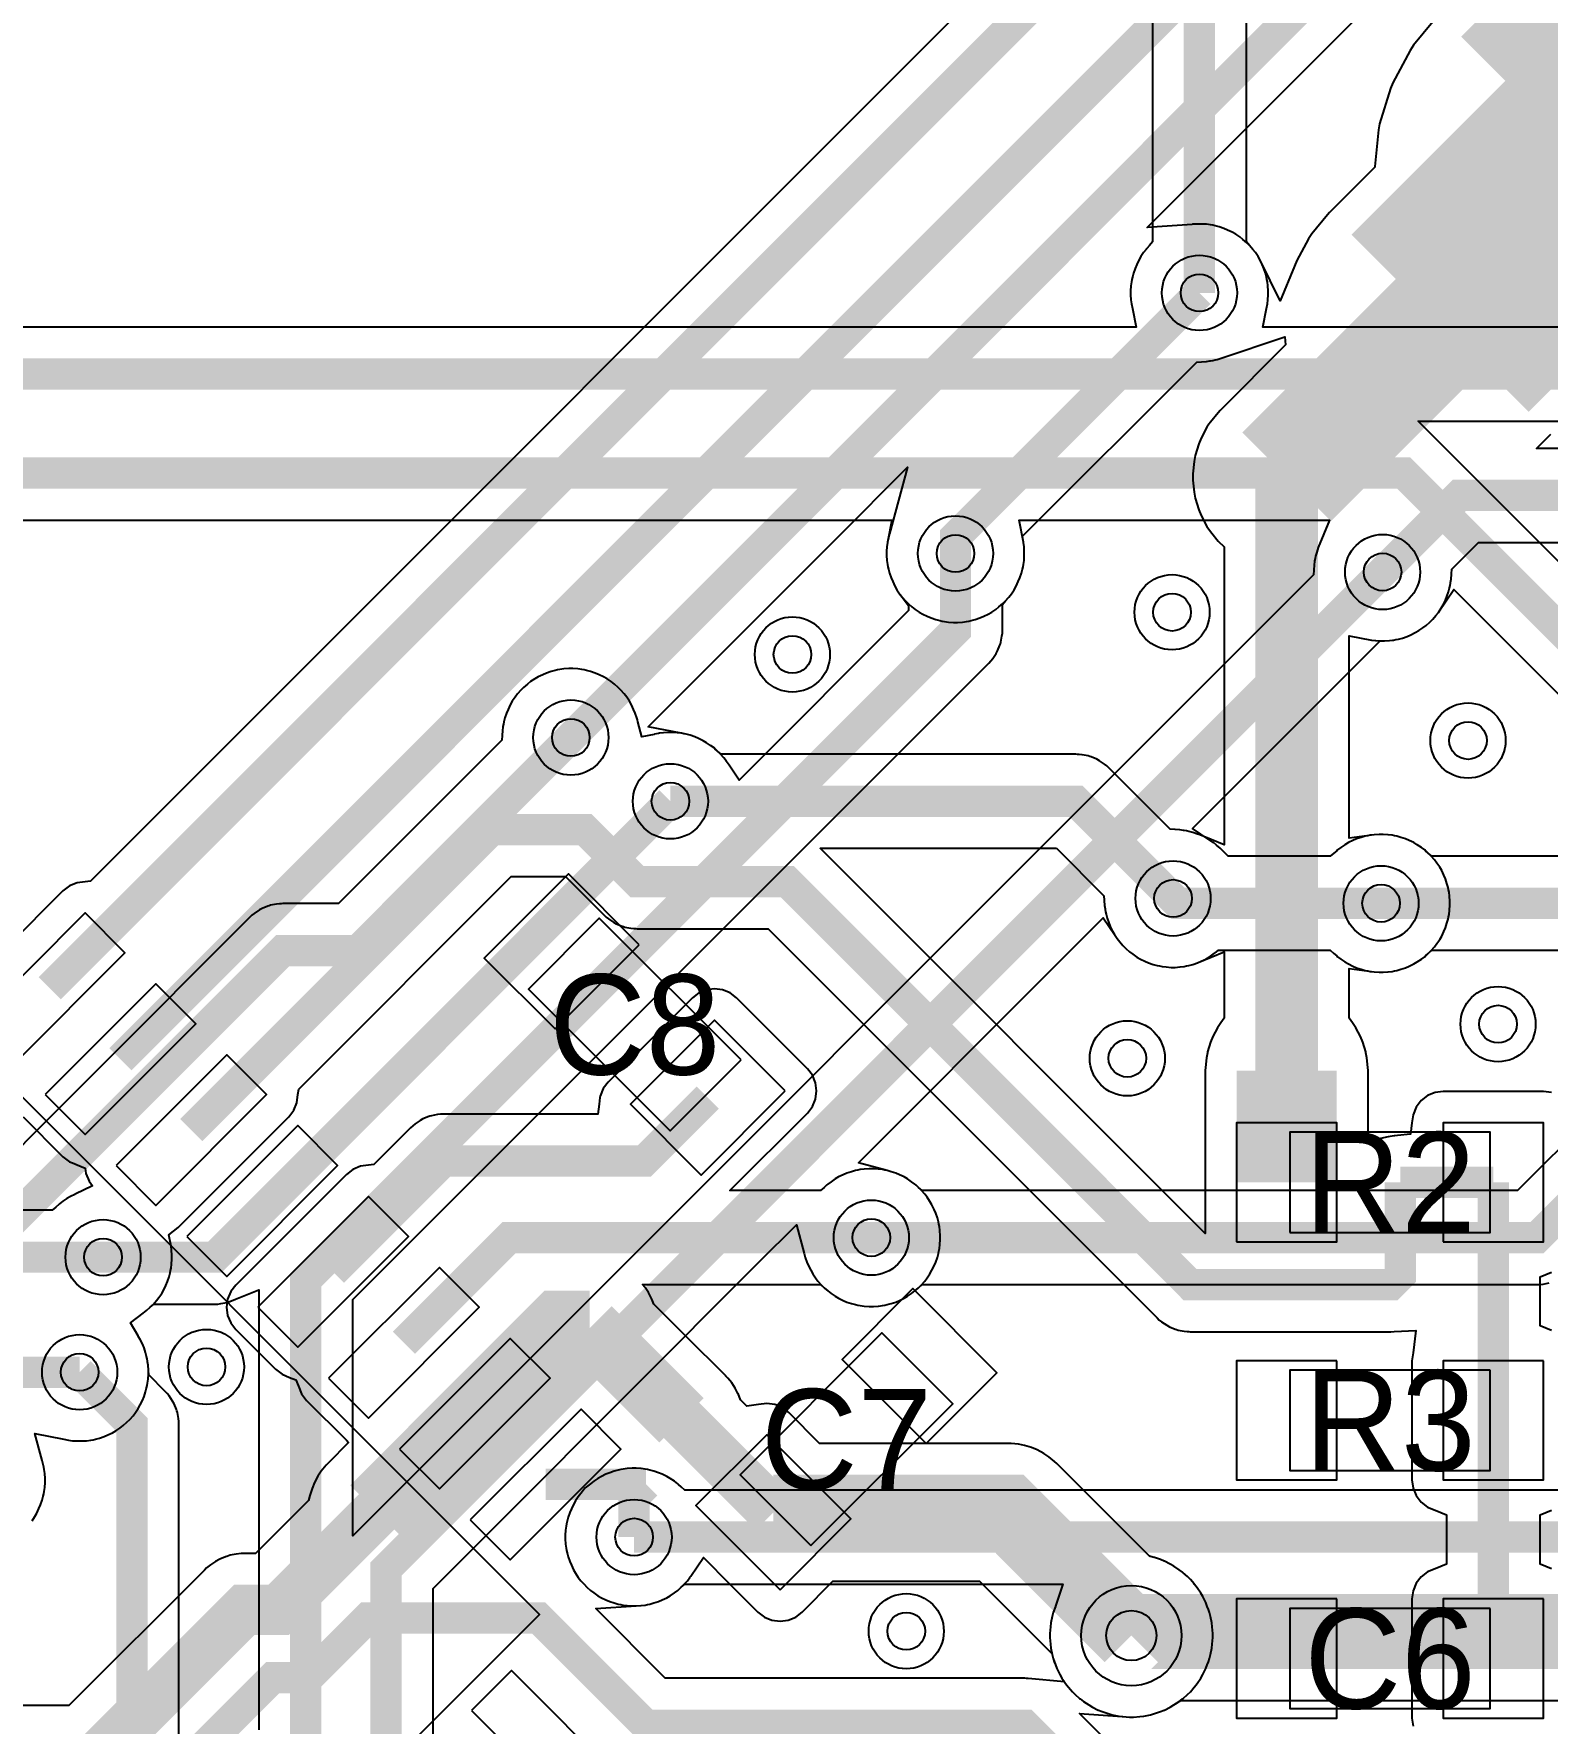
# Model space of a CAD drawing. Header units: millimetres. Extents: x -74 to 74, y -33 to 26.
# Drawn here: x 0.91 to 13, y -23.87 to -10.38 of the extents above; entities that cross this region are included whole.
import ezdxf
from ezdxf.enums import TextEntityAlignment as Align

# ---------------------------------------------------------------- set-up
doc = ezdxf.new("R2010")
doc.units = ezdxf.units.MM
for name, color, linetype in [('COBRE_BAIXO', 7, 'Continuous'), ('COBRE_CIMA', 7, 'Continuous'), ('CORPOS_CIMA', 7, 'Continuous'), ('PADS_CIMA', 7, 'Continuous'), ('PLANO_GND_BAIXO', 7, 'Continuous'), ('PLANO_GND_CIMA', 7, 'Continuous'), ('REFS_CIMA', 7, 'Continuous'), ('VIAS', 7, 'Continuous')]:
    doc.layers.add(name, color=color, linetype=linetype)

msp = doc.modelspace()

# ---------------------------------------------------------------- linework, layer by layer
at = {"layer": 'COBRE_BAIXO'}
for points, const_width in [([(12.013, 6.36), (10.219, 4.566), (10.219, -12.451)], 0.25), ([(-18.66, -7.16), (-9.142, -7.16), (-3.202, -13.1), (18.204, -13.1), (21.376, -16.272)], 0.25), ([(15.952, -17.991), (11.85, -13.889), (-4.563, -13.889), (-5.891, -15.217)], 0.25), ([(3.083, -24.326), (3.083, -20.33), (8.271, -15.142), (8.271, -14.531)], 0.25), ([(3.688, -28.035), (3.725, -27.998), (3.725, -22.635), (11.681, -14.679)], 0.25), ([(0.5, -21.7), (0.5, -20.1), (2.9, -17.7), (3.5, -17.7), (5.2, -16)], 0.25), ([(22.276, -16.202), (22.276, -16.304), (16.199, -22.381), (5.705, -22.381)], 0.25), ([(1.465, -20.147), (2.357, -20.147), (5.995, -16.509)], 0.25), ([(11.669, -17.323), (10.047, -17.323), (10.008, -17.284)], 0.25), ([(13.887, -19.018), (12.914, -19.991), (7.599, -19.991)], 0.25), ([(1.696, -24.893), (1.696, -21.483), (1.278, -21.065)], 0.25), ([(20.345, -23.134), (9.708, -23.134), (9.675, -23.167)], 0.6)]:
    msp.add_lwpolyline(points, dxfattribs=dict(at, const_width=const_width))
at = {"layer": 'COBRE_CIMA'}
for points, const_width in [([(1.039, -18.001), (9.6, -9.44), (9.6, 13), (6.35, 16.25), (6.35, 22.74)], 0.25), ([(1.039, -18.001), (1.481, -17.559), (9.6, -9.44), (9.6, 13), (6.35, 16.25), (6.35, 22.74)], 0.25), ([(1.604, -18.567), (10.2, -9.971), (10.2, 13.249), (8.89, 14.559), (8.89, 22.74)], 0.25), ([(1.604, -18.567), (2.046, -18.125), (10.2, -9.971), (10.2, 13.249), (8.89, 14.559), (8.89, 22.74)], 0.25), ([(5.2, -16), (11.3, -9.9), (11.3, 6.7), (11.6, 7), (11.7, 7), (11.8, 7.1), (12, 7.1), (16.3, 11.4), (16.4, 11.4), (16.5, 11.5), (16.8, 11.5), (19, 13.7)], 0.25), ([(13.368, -11.467), (17.047, -7.788)], 3), ([(12.141, -12.694), (13.368, -11.467)], 2), ([(10.915, -13.92), (12.141, -12.694)], 1), ([(8.271, -14.531), (8.271, -14.399), (10.219, -12.451)], 0.25), ([(10.915, -18.658), (10.915, -13.92)], 0.5), ([(19.825, -15.225), (18.668, -14.068), (12.292, -14.068), (11.681, -14.679)], 0.25), ([(20.475, -16.092), (19.244, -17.323), (11.669, -17.323)], 0.25), ([(10.008, -17.284), (9.233, -16.509), (5.995, -16.509)], 0.25), ([(2.17, -19.133), (4.568, -16.735), (5.313, -16.735), (5.729, -17.151), (6.929, -17.151), (10.145, -20.367), (11.748, -20.367), (11.823, -20.292), (11.823, -19.55)], 0.25), ([(10.915, -19.55), (10.915, -18.658)], 0.8), ([(6.293, -18.873), (5.786, -19.38), (4.185, -19.38), (3.301, -20.264)], 0.25), ([(12.565, -19.55), (11.823, -19.55)], 0.25), ([(12.565, -19.55), (12.565, -21.45)], 0.25), ([(3.867, -20.83), (4.706, -19.991), (7.599, -19.991)], 0.25), ([(1.465, -20.147), (-1.618, -20.147), (-1.745, -20.274)], 0.25), ([(-3.31, -20.256), (-2.501, -21.065), (1.278, -21.065)], 0.25), ([(4.433, -21.396), (5.114, -20.715), (5.349, -20.715)], 0.6), ([(5.349, -20.715), (6.083, -21.449)], 0.5), ([(4.433, -21.396), (3.65, -22.179)], 0.6), ([(6.083, -21.449), (6.817, -22.183)], 0.4), ([(12.565, -21.45), (12.565, -23.35)], 0.25), ([(4.999, -21.961), (5.801, -21.961)], 0.25), ([(5.801, -21.961), (5.705, -22.057), (5.705, -22.381)], 0.25), ([(6.817, -22.183), (7.853, -22.183)], 0.6), ([(9.675, -23.167), (8.691, -22.183), (7.853, -22.183)], 0.6), ([(3.65, -22.179), (2.867, -22.962), (2.592, -22.962), (1.378, -24.176), (0.134, -24.176), (-0.638, -24.948)], 0.4), ([(10.35, -27.329), (10.35, -25.408), (8.825, -23.883), (5.799, -23.883), (4.942, -23.026), (3.579, -23.026), (3.101, -23.504), (2.817, -23.504), (1.696, -24.625), (1.696, -24.893)], 0.25)]:
    msp.add_lwpolyline(points, dxfattribs=dict(at, const_width=const_width))
at = {"layer": 'CORPOS_CIMA'}
for points in [[(6.559, -18.573), (5.427, -17.441), (4.861, -18.007), (5.993, -19.139)], [(-4.95, -23), (0, -27.95), (4.95, -23), (0, -18.05)], [(10.94, -19.95), (12.54, -19.95), (12.54, -19.15), (10.94, -19.15)], [(7.117, -22.449), (8.249, -21.317), (7.683, -20.751), (6.551, -21.883)], [(12.54, -21.05), (10.94, -21.05), (10.94, -21.85), (12.54, -21.85)], [(12.54, -22.95), (10.94, -22.95), (10.94, -23.75), (12.54, -23.75)]]:
    msp.add_lwpolyline(points, close=True, dxfattribs=at)
at = {"layer": 'PADS_CIMA'}
for points in [[(5.745, -17.654), (5.18, -17.088), (4.508, -17.76), (5.074, -18.325)], [(0.438, -18.284), (0.756, -18.603), (1.64, -17.719), (1.322, -17.4)], [(1.003, -18.85), (1.322, -19.168), (2.205, -18.284), (1.887, -17.966)], [(6.912, -18.82), (6.346, -18.255), (5.675, -18.926), (6.24, -19.492)], [(1.569, -19.416), (1.887, -19.734), (2.771, -18.85), (2.453, -18.532)], [(2.135, -19.981), (2.453, -20.3), (3.337, -19.416), (3.019, -19.097)], [(10.515, -20.025), (11.315, -20.025), (11.315, -19.075), (10.515, -19.075)], [(12.165, -20.025), (12.965, -20.025), (12.965, -19.075), (12.165, -19.075)], [(2.7, -20.547), (3.019, -20.865), (3.903, -19.981), (3.584, -19.663)], [(3.266, -21.113), (3.584, -21.431), (4.468, -20.547), (4.15, -20.229)], [(8.036, -21.635), (8.602, -21.07), (7.93, -20.398), (7.365, -20.964)], [(3.832, -21.678), (4.15, -21.997), (5.034, -21.113), (4.716, -20.795)], [(11.315, -20.975), (10.515, -20.975), (10.515, -21.925), (11.315, -21.925)], [(12.965, -20.975), (12.165, -20.975), (12.165, -21.925), (12.965, -21.925)], [(4.397, -22.244), (4.716, -22.562), (5.6, -21.678), (5.281, -21.36)], [(6.87, -22.802), (7.435, -22.236), (6.764, -21.565), (6.198, -22.13)], [(11.315, -22.875), (10.515, -22.875), (10.515, -23.825), (11.315, -23.825)], [(12.965, -22.875), (12.165, -22.875), (12.165, -23.825), (12.965, -23.825)], [(4.407, -23.765), (5.291, -24.649), (5.609, -24.331), (4.725, -23.447)]]:
    msp.add_lwpolyline(points, close=True, dxfattribs=at)
at = {"layer": 'PLANO_GND_BAIXO'}
for points in [[(9.844, 4.566), (9.844, -12.045), (9.819, -12.074), (9.799, -12.097), (9.793, -12.103), (9.793, -12.104), (9.773, -12.13), (9.751, -12.162), (9.735, -12.19), (9.718, -12.226), (9.705, -12.256), (9.693, -12.293), (9.684, -12.325), (9.684, -12.325), (9.68, -12.344), (9.676, -12.363), (9.676, -12.363), (9.672, -12.395), (9.672, -12.396), (9.669, -12.435), (9.669, -12.467), (9.672, -12.507), (9.672, -12.507), (9.676, -12.539), (9.676, -12.539), (9.684, -12.577), (9.713, -12.725), (-3.047, -12.725)], [(18.204, -12.725), (10.725, -12.725), (10.754, -12.577), (10.762, -12.539), (10.762, -12.539), (10.766, -12.507), (10.766, -12.507), (10.768, -12.467), (10.768, -12.435), (10.766, -12.396), (10.766, -12.395), (10.762, -12.363), (10.762, -12.363), (10.758, -12.344), (10.754, -12.325), (10.754, -12.325), (10.745, -12.293), (10.733, -12.256), (10.72, -12.226), (10.703, -12.19), (10.687, -12.162), (10.665, -12.13), (10.645, -12.104), (10.645, -12.103), (10.639, -12.097), (10.619, -12.074), (10.594, -12.045), (10.594, 4.411)], [(14.226, -15.735), (12.115, -13.624), (12.115, -13.624), (11.966, -13.475), (18.049, -13.475)], [(-4.408, -14.264), (7.763, -14.264), (7.729, -14.442), (7.729, -14.443), (7.728, -14.443), (7.725, -14.466), (7.724, -14.475), (7.724, -14.476), (7.721, -14.515), (7.721, -14.547), (7.724, -14.586), (7.724, -14.587), (7.728, -14.619), (7.728, -14.619), (7.732, -14.638), (7.736, -14.657), (7.736, -14.657), (7.745, -14.689), (7.757, -14.726), (7.77, -14.756), (7.787, -14.792), (7.803, -14.82), (7.825, -14.852), (7.825, -14.853), (7.831, -14.861), (7.845, -14.879), (7.896, -14.945), (7.896, -14.987), (6.543, -16.34), (6.463, -16.221), (6.463, -16.22), (6.441, -16.188), (6.441, -16.187), (6.421, -16.162), (6.395, -16.132), (6.372, -16.109), (6.343, -16.083), (6.316, -16.063), (6.284, -16.041), (6.256, -16.025), (6.22, -16.008), (6.19, -15.995), (6.153, -15.982), (6.121, -15.974), (6.121, -15.974), (6.102, -15.97), (6.083, -15.966), (6.083, -15.966), (6.051, -15.962), (6.051, -15.962), (6.011, -15.96), (5.979, -15.96), (5.939, -15.962), (5.939, -15.962), (5.907, -15.966), (5.907, -15.966), (5.901, -15.968), (5.869, -15.974), (5.866, -15.975), (5.767, -15.995), (5.735, -15.874), (5.735, -15.874), (5.731, -15.86), (5.726, -15.842), (5.726, -15.842), (5.714, -15.805), (5.701, -15.775), (5.684, -15.739), (5.668, -15.711), (5.646, -15.678), (5.626, -15.652), (5.6, -15.623), (5.577, -15.6), (5.548, -15.574), (5.521, -15.554), (5.489, -15.532), (5.461, -15.516), (5.425, -15.499), (5.395, -15.486), (5.358, -15.473), (5.326, -15.465), (5.326, -15.465), (5.307, -15.461), (5.288, -15.457), (5.288, -15.457), (5.256, -15.453), (5.255, -15.453), (5.216, -15.45), (5.184, -15.45), (5.144, -15.453), (5.144, -15.453), (5.112, -15.457), (5.112, -15.457), (5.093, -15.461), (5.074, -15.465), (5.074, -15.465), (5.042, -15.473), (5.005, -15.486), (4.975, -15.499), (4.939, -15.516), (4.911, -15.532), (4.878, -15.554), (4.853, -15.574), (4.823, -15.6), (4.8, -15.623), (4.774, -15.652), (4.754, -15.678), (4.732, -15.711), (4.716, -15.739), (4.699, -15.775), (4.686, -15.805), (4.673, -15.842), (4.665, -15.874), (4.665, -15.874), (4.661, -15.893), (4.657, -15.912), (4.657, -15.912), (4.657, -15.917), (4.653, -15.944), (4.651, -15.984), (4.651, -15.985), (4.648, -16.022), (3.345, -17.325), (2.9, -17.325), (2.9, -17.325), (2.888, -17.326), (2.876, -17.326), (2.875, -17.326), (2.851, -17.329), (2.851, -17.329), (2.803, -17.338), (2.803, -17.338), (2.79, -17.342), (2.78, -17.345), (2.78, -17.345), (2.734, -17.364), (2.713, -17.376), (2.672, -17.403), (2.672, -17.403), (2.653, -17.418), (2.635, -17.435), (2.635, -17.435), (0.235, -19.835)], [(13.335, -19.04), (12.759, -19.616), (8.005, -19.616), (7.976, -19.591), (7.953, -19.571), (7.947, -19.565), (7.947, -19.565), (7.92, -19.545), (7.888, -19.523), (7.86, -19.507), (7.824, -19.49), (7.794, -19.477), (7.757, -19.465), (7.757, -19.465), (7.725, -19.456), (7.496, -19.394), (9.001, -17.889), (9.451, -17.439), (9.54, -17.572), (9.54, -17.573), (9.562, -17.605), (9.562, -17.606), (9.582, -17.631), (9.608, -17.661), (9.631, -17.684), (9.661, -17.71), (9.687, -17.73), (9.719, -17.752), (9.747, -17.768), (9.783, -17.785), (9.813, -17.798), (9.85, -17.811), (9.882, -17.819), (9.882, -17.819), (9.901, -17.823), (9.92, -17.827), (9.92, -17.827), (9.952, -17.831), (9.953, -17.831), (9.992, -17.834), (10.024, -17.834), (10.063, -17.831), (10.064, -17.831), (10.096, -17.827), (10.096, -17.827), (10.115, -17.823), (10.134, -17.819), (10.134, -17.819), (10.166, -17.811), (10.203, -17.798), (10.233, -17.785), (10.269, -17.768), (10.297, -17.752), (10.329, -17.73), (10.355, -17.71), (10.371, -17.698), (11.263, -17.698), (11.292, -17.723), (11.315, -17.743), (11.321, -17.749), (11.322, -17.749), (11.348, -17.769), (11.38, -17.791), (11.408, -17.807), (11.444, -17.824), (11.474, -17.837), (11.511, -17.849), (11.543, -17.858), (11.543, -17.858), (11.562, -17.862), (11.581, -17.866), (11.581, -17.866), (11.613, -17.87), (11.614, -17.87), (11.653, -17.872), (11.685, -17.872), (11.725, -17.87), (11.725, -17.87), (11.757, -17.866), (11.757, -17.866), (11.776, -17.862), (11.795, -17.858), (11.795, -17.858), (11.827, -17.849), (11.864, -17.837), (11.894, -17.824), (11.93, -17.807), (11.958, -17.791), (11.991, -17.769), (12.017, -17.749), (12.046, -17.723), (12.069, -17.7), (12.095, -17.671), (12.115, -17.645), (12.137, -17.612), (12.153, -17.584), (12.17, -17.548), (12.183, -17.518), (12.195, -17.481), (12.204, -17.449), (12.204, -17.449), (12.208, -17.43), (12.212, -17.411), (12.212, -17.411), (12.216, -17.379), (12.216, -17.378), (12.219, -17.339), (12.219, -17.307), (12.216, -17.267), (12.216, -17.267), (12.212, -17.235), (12.212, -17.235), (12.208, -17.216), (12.204, -17.197), (12.204, -17.197), (12.195, -17.165), (12.183, -17.128), (12.17, -17.098), (12.153, -17.062), (12.137, -17.034), (12.115, -17.002), (12.095, -16.976), (12.069, -16.946), (12.046, -16.923), (12.017, -16.897), (11.991, -16.877), (11.958, -16.855), (11.93, -16.839), (11.894, -16.822), (11.864, -16.809), (11.827, -16.797), (11.795, -16.788), (11.795, -16.788), (11.776, -16.784), (11.757, -16.78), (11.757, -16.78), (11.725, -16.776), (11.725, -16.776), (11.685, -16.773), (11.653, -16.773), (11.614, -16.776), (11.613, -16.776), (11.581, -16.78), (11.581, -16.78), (11.562, -16.784), (11.543, -16.788), (11.543, -16.788), (11.511, -16.797), (11.474, -16.809), (11.444, -16.822), (11.408, -16.839), (11.38, -16.855), (11.348, -16.877), (11.322, -16.897), (11.321, -16.897), (11.315, -16.903), (11.292, -16.923), (11.263, -16.948), (10.449, -16.948), (10.408, -16.907), (10.385, -16.884), (10.355, -16.858), (10.33, -16.838), (10.329, -16.838), (10.297, -16.816), (10.296, -16.816), (10.163, -16.727), (11.659, -15.231), (11.696, -15.229), (11.697, -15.229), (11.736, -15.226), (11.764, -15.222), (11.769, -15.222), (11.769, -15.222), (11.788, -15.218), (11.807, -15.214), (11.807, -15.214), (11.839, -15.206), (11.876, -15.193), (11.906, -15.18), (11.942, -15.163), (11.97, -15.147), (12.002, -15.125), (12.028, -15.105), (12.058, -15.079), (12.081, -15.056), (12.107, -15.027), (12.127, -15.001), (12.127, -15), (12.249, -14.819), (15.4, -17.969)], [(4.1, -27.411), (4.1, -22.79), (4.637, -22.254), (6.702, -20.188), (7.002, -19.888), (7.064, -20.117), (7.072, -20.149), (7.072, -20.149), (7.085, -20.186), (7.098, -20.216), (7.115, -20.252), (7.131, -20.28), (7.153, -20.312), (7.173, -20.338), (7.199, -20.368), (7.222, -20.391), (7.252, -20.417), (7.277, -20.437), (7.31, -20.459), (7.338, -20.475), (7.374, -20.492), (7.404, -20.505), (7.441, -20.517), (7.473, -20.526), (7.473, -20.526), (7.492, -20.53), (7.511, -20.534), (7.511, -20.534), (7.543, -20.538), (7.543, -20.538), (7.583, -20.541), (7.615, -20.541), (7.654, -20.538), (7.655, -20.538), (7.687, -20.534), (7.687, -20.534), (7.706, -20.53), (7.725, -20.526), (7.725, -20.526), (7.757, -20.517), (7.794, -20.505), (7.824, -20.492), (7.86, -20.475), (7.888, -20.459), (7.92, -20.437), (7.947, -20.417), (7.947, -20.417), (7.953, -20.411), (7.976, -20.391), (8.005, -20.366), (12.914, -20.366), (12.914, -20.366), (12.926, -20.365), (12.938, -20.365), (12.939, -20.365), (12.963, -20.362), (12.963, -20.362), (13.011, -20.353)], [(2.071, -24.487), (2.071, -21.483), (2.071, -21.483), (2.07, -21.471), (2.07, -21.459), (2.07, -21.458), (2.067, -21.434), (2.067, -21.434), (2.058, -21.386), (2.058, -21.386), (2.054, -21.373), (2.051, -21.363), (2.051, -21.363), (2.032, -21.317), (2.02, -21.296), (1.993, -21.255), (1.993, -21.255), (1.978, -21.236), (1.961, -21.218), (1.961, -21.218), (1.83, -21.087), (1.827, -21.05), (1.827, -21.049), (1.825, -21.009), (1.821, -20.982), (1.821, -20.977), (1.821, -20.977), (1.817, -20.958), (1.813, -20.939), (1.813, -20.939), (1.804, -20.907), (1.792, -20.87), (1.779, -20.84), (1.762, -20.805), (1.762, -20.804), (1.749, -20.782), (1.746, -20.776), (1.746, -20.776), (1.685, -20.671), (1.786, -20.593), (1.786, -20.593), (1.812, -20.573), (1.842, -20.547), (1.871, -20.522), (2.357, -20.522), (2.357, -20.522), (2.369, -20.521), (2.381, -20.521), (2.382, -20.521), (2.406, -20.518), (2.406, -20.518), (2.454, -20.509), (2.454, -20.509), (2.477, -20.502), (2.523, -20.483), (2.708, -20.407), (2.708, -23.92)], [(16.044, -22.006), (6.111, -22.006), (6.082, -21.981), (6.059, -21.961), (6.053, -21.955), (6.053, -21.955), (6.027, -21.935), (5.994, -21.913), (5.966, -21.897), (5.93, -21.88), (5.9, -21.867), (5.863, -21.855), (5.831, -21.846), (5.831, -21.846), (5.812, -21.842), (5.793, -21.838), (5.793, -21.838), (5.761, -21.834), (5.761, -21.834), (5.721, -21.831), (5.689, -21.831), (5.649, -21.834), (5.649, -21.834), (5.617, -21.838), (5.617, -21.838), (5.598, -21.842), (5.579, -21.846), (5.579, -21.846), (5.547, -21.855), (5.51, -21.867), (5.48, -21.88), (5.444, -21.897), (5.416, -21.913), (5.384, -21.935), (5.383, -21.935), (5.357, -21.955), (5.356, -21.956), (5.313, -21.989), (5.28, -22.032), (5.279, -22.034), (5.259, -22.059), (5.259, -22.06), (5.237, -22.092), (5.221, -22.12), (5.204, -22.156), (5.191, -22.186), (5.178, -22.223), (5.17, -22.255), (5.17, -22.255), (5.166, -22.274), (5.162, -22.293), (5.162, -22.293), (5.158, -22.325), (5.158, -22.326), (5.155, -22.365), (5.155, -22.397), (5.158, -22.436), (5.158, -22.437), (5.162, -22.469), (5.162, -22.469), (5.166, -22.488), (5.17, -22.507), (5.17, -22.507), (5.178, -22.539), (5.191, -22.576), (5.204, -22.606), (5.221, -22.642), (5.237, -22.67), (5.259, -22.703), (5.279, -22.729), (5.305, -22.758), (5.328, -22.781), (5.357, -22.807), (5.383, -22.827), (5.416, -22.849), (5.444, -22.865), (5.48, -22.882), (5.51, -22.895), (5.547, -22.907), (5.579, -22.916), (5.579, -22.916), (5.598, -22.92), (5.617, -22.924), (5.617, -22.924), (5.649, -22.928), (5.649, -22.928), (5.689, -22.93), (5.721, -22.93), (5.761, -22.928), (5.761, -22.928), (5.793, -22.924), (5.793, -22.924), (5.812, -22.92), (5.831, -22.916), (5.831, -22.916), (5.863, -22.907), (5.9, -22.895), (5.93, -22.882), (5.966, -22.865), (5.994, -22.849), (6.027, -22.827), (6.053, -22.807), (6.053, -22.807), (6.059, -22.801), (6.082, -22.781), (6.111, -22.756), (9.129, -22.756), (9.069, -22.933), (9.069, -22.934), (9.052, -22.983), (9.043, -23.015), (9.033, -23.066), (9.033, -23.066), (9.029, -23.098), (9.025, -23.151), (9.025, -23.183), (9.029, -23.236), (9.033, -23.268), (9.033, -23.268), (9.043, -23.319), (9.052, -23.351), (9.052, -23.351), (9.06, -23.376), (9.069, -23.4), (9.069, -23.4), (9.081, -23.43), (9.081, -23.431), (9.104, -23.478), (9.121, -23.506), (9.121, -23.506), (9.15, -23.549), (9.17, -23.575), (9.17, -23.575), (9.174, -23.58), (9.204, -23.615), (9.204, -23.615), (9.227, -23.638), (9.227, -23.638), (9.262, -23.668), (9.267, -23.672), (9.267, -23.672), (9.293, -23.692), (9.336, -23.721), (9.336, -23.721), (9.364, -23.738), (9.411, -23.761), (9.412, -23.761), (9.442, -23.773), (9.442, -23.773), (9.466, -23.782), (9.491, -23.79), (9.491, -23.79), (9.523, -23.799), (9.574, -23.809), (9.574, -23.809), (9.606, -23.813), (9.659, -23.817), (9.691, -23.817), (9.744, -23.813), (9.776, -23.809), (9.776, -23.809), (9.827, -23.799), (9.859, -23.79), (9.859, -23.79), (9.884, -23.782), (9.908, -23.773), (9.908, -23.773), (9.938, -23.761), (9.939, -23.761), (9.986, -23.738), (10.014, -23.721), (10.014, -23.721), (10.04, -23.704), (10.057, -23.692), (10.058, -23.692), (10.07, -23.684), (20.345, -23.684)]]:
    msp.add_lwpolyline(points, dxfattribs=at)
msp.add_lwpolyline([(3.458, -20.485), (8.536, -15.407), (8.536, -15.407), (8.553, -15.389), (8.568, -15.37), (8.568, -15.37), (8.595, -15.329), (8.607, -15.308), (8.626, -15.262), (8.626, -15.262), (8.629, -15.252), (8.633, -15.239), (8.633, -15.239), (8.642, -15.191), (8.642, -15.191), (8.645, -15.167), (8.645, -15.166), (8.645, -15.154), (8.646, -15.142), (8.646, -15.142), (8.646, -14.937), (8.671, -14.908), (8.691, -14.885), (8.697, -14.879), (8.697, -14.879), (8.717, -14.852), (8.739, -14.82), (8.755, -14.792), (8.772, -14.756), (8.785, -14.726), (8.797, -14.689), (8.806, -14.657), (8.806, -14.657), (8.81, -14.638), (8.814, -14.619), (8.814, -14.619), (8.818, -14.587), (8.818, -14.586), (8.82, -14.547), (8.82, -14.515), (8.818, -14.476), (8.818, -14.475), (8.817, -14.466), (8.814, -14.443), (8.813, -14.443), (8.813, -14.442), (8.779, -14.264), (11.258, -14.264), (11.167, -14.484), (11.155, -14.521), (11.146, -14.553), (11.146, -14.553), (11.142, -14.572), (11.138, -14.591), (11.138, -14.591), (11.138, -14.596), (11.134, -14.623), (11.132, -14.663), (11.132, -14.664), (11.129, -14.701), (3.46, -22.37), (3.458, -22.372), (3.458, -20.485)], close=True, dxfattribs=at)
at = {"layer": 'PLANO_GND_CIMA'}
for points in [[(9.225, -9.285), (1.365, -17.145), (1.257, -17.159), (1.197, -17.184), (1.145, -17.224), (1.145, -17.224), (0.261, -18.108)], [(12.081, -10.289), (11.927, -10.475), (11.927, -10.475), (11.9, -10.516), (11.762, -10.775), (11.743, -10.82), (11.657, -11.102), (11.648, -11.15), (11.648, -11.15), (11.619, -11.443), (11.618, -11.449), (11.438, -11.629), (11.258, -11.81), (11.258, -11.81), (11.241, -11.828), (11.117, -11.979), (11.117, -11.979), (11.106, -11.996), (11.089, -12.02), (10.997, -12.193), (10.997, -12.193), (10.978, -12.238), (10.978, -12.239), (10.864, -12.515), (10.703, -12.191), (10.703, -12.19), (10.687, -12.162), (10.665, -12.13), (10.645, -12.104), (10.619, -12.074), (10.596, -12.051), (10.566, -12.025), (10.54, -12.005), (10.508, -11.983), (10.48, -11.967), (10.444, -11.95), (10.414, -11.937), (10.377, -11.925), (10.345, -11.916), (10.345, -11.916), (10.326, -11.912), (10.307, -11.908), (10.307, -11.908), (10.275, -11.904), (10.274, -11.904), (10.235, -11.902), (10.203, -11.902), (10.203, -11.902), (10.164, -11.904), (10.161, -11.905), (9.801, -11.93), (11.565, -10.165)], [(18.668, -13.693), (12.91, -13.693), (13.025, -13.578)], [(15.341, -16.948), (12.075, -16.948), (12.046, -16.923), (12.023, -16.903), (12.017, -16.897), (12.017, -16.897), (11.991, -16.877), (11.958, -16.855), (11.93, -16.839), (11.894, -16.822), (11.864, -16.809), (11.827, -16.797), (11.795, -16.788), (11.795, -16.788), (11.776, -16.784), (11.757, -16.78), (11.757, -16.78), (11.725, -16.776), (11.725, -16.776), (11.685, -16.773), (11.653, -16.773), (11.614, -16.776), (11.613, -16.776), (11.415, -16.802), (11.415, -15.188), (11.415, -15.188), (11.593, -15.222), (11.625, -15.226), (11.626, -15.226), (11.665, -15.229), (11.697, -15.229), (11.736, -15.226), (11.737, -15.226), (11.769, -15.222), (11.769, -15.222), (11.788, -15.218), (11.807, -15.214), (11.807, -15.214), (11.839, -15.206), (11.876, -15.193), (11.906, -15.18), (11.942, -15.163), (11.97, -15.147), (12.002, -15.125), (12.028, -15.105), (12.058, -15.079), (12.081, -15.056), (12.107, -15.027), (12.127, -15.001), (12.149, -14.968), (12.165, -14.94), (12.182, -14.904), (12.195, -14.874), (12.207, -14.837), (12.216, -14.805), (12.216, -14.805), (12.22, -14.786), (12.224, -14.767), (12.224, -14.767), (12.224, -14.762), (12.228, -14.735), (12.23, -14.695), (12.23, -14.694), (12.233, -14.657), (12.447, -14.443), (14.815, -14.443)], [(0.898, -22.25), (0.92, -22.218), (0.936, -22.19), (0.953, -22.154), (0.966, -22.124), (0.979, -22.087), (0.987, -22.055), (0.987, -22.055), (0.991, -22.036), (0.995, -22.017), (0.995, -22.017), (0.999, -21.985), (0.999, -21.985), (1.002, -21.945), (1.002, -21.913), (0.999, -21.873), (0.999, -21.873), (0.995, -21.841), (0.995, -21.841), (0.991, -21.822), (0.987, -21.803), (0.987, -21.803), (0.979, -21.771), (0.978, -21.77), (0.92, -21.554), (1.152, -21.6), (1.19, -21.608), (1.19, -21.608), (1.222, -21.612), (1.222, -21.612), (1.262, -21.614), (1.294, -21.614), (1.333, -21.612), (1.334, -21.612), (1.366, -21.608), (1.366, -21.608), (1.385, -21.604), (1.404, -21.6), (1.404, -21.6), (1.436, -21.591), (1.473, -21.579), (1.503, -21.566), (1.539, -21.549), (1.567, -21.533), (1.599, -21.511), (1.625, -21.491), (1.655, -21.465), (1.678, -21.442), (1.704, -21.413), (1.724, -21.387), (1.746, -21.354), (1.762, -21.326), (1.779, -21.29), (1.792, -21.26), (1.804, -21.223), (1.813, -21.191), (1.813, -21.191), (1.817, -21.172), (1.821, -21.153), (1.821, -21.153), (1.825, -21.121), (1.825, -21.12), (1.827, -21.081), (1.827, -21.049), (1.825, -21.009), (1.825, -21.009), (1.821, -20.977), (1.821, -20.977), (1.817, -20.958), (1.813, -20.939), (1.813, -20.939), (1.804, -20.907), (1.792, -20.87), (1.779, -20.84), (1.762, -20.805), (1.762, -20.804), (1.749, -20.782), (1.746, -20.776), (1.746, -20.776), (1.685, -20.671), (1.786, -20.593), (1.786, -20.593), (1.812, -20.573), (1.812, -20.573), (1.842, -20.547), (1.865, -20.524), (1.891, -20.494), (1.911, -20.468), (1.933, -20.436), (1.949, -20.408), (1.966, -20.372), (1.979, -20.342), (1.992, -20.305), (2, -20.273), (2, -20.273), (2.004, -20.254), (2.008, -20.235), (2.008, -20.235), (2.012, -20.203), (2.012, -20.203), (2.014, -20.163), (2.014, -20.131), (2.012, -20.091), (2.012, -20.091), (2.008, -20.059), (1.99, -19.968), (2.064, -19.911), (2.064, -19.911), (2.948, -19.027), (2.948, -19.027), (2.988, -18.975), (3.013, -18.915), (3.021, -18.85), (3.027, -18.806), (4.723, -17.11), (5.158, -17.11), (5.464, -17.416), (5.464, -17.416), (5.482, -17.433), (5.501, -17.448), (5.501, -17.448), (5.542, -17.475), (5.563, -17.487), (5.609, -17.506), (5.609, -17.506), (5.619, -17.509), (5.632, -17.513), (5.632, -17.513), (5.68, -17.522), (5.68, -17.522), (5.704, -17.525), (5.705, -17.525), (5.717, -17.525), (5.729, -17.526), (5.729, -17.526), (6.774, -17.526), (9.88, -20.632), (9.88, -20.632), (9.898, -20.649), (9.917, -20.664), (9.917, -20.664), (9.958, -20.691), (9.979, -20.703), (10.025, -20.722), (10.025, -20.722), (10.035, -20.725), (10.048, -20.729), (10.048, -20.729), (10.096, -20.738), (10.096, -20.738), (10.12, -20.741), (10.12, -20.741), (10.133, -20.741), (10.145, -20.742), (10.145, -20.742), (11.748, -20.742), (11.748, -20.742), (11.773, -20.741), (11.774, -20.741), (11.947, -20.732), (11.924, -20.91), (11.924, -20.91), (11.915, -20.975), (11.915, -21.925), (11.924, -21.99), (11.948, -22.05), (11.988, -22.102), (12.04, -22.142), (12.1, -22.166), (12.19, -22.204), (12.19, -22.596), (12.1, -22.634), (12.04, -22.659), (11.988, -22.698), (11.948, -22.75), (11.924, -22.81), (11.915, -22.875), (11.915, -23.825), (11.924, -23.89)], [(13.03, -18.834), (12.965, -18.825), (12.165, -18.825), (12.1, -18.834), (12.04, -18.858), (11.988, -18.898), (11.948, -18.95), (11.924, -19.01), (11.915, -19.075), (11.915, -19.076), (11.903, -19.166), (11.8, -19.176), (11.799, -19.176), (11.78, -19.178), (11.774, -19.179), (11.774, -19.179), (11.726, -19.188), (11.565, -19.22), (11.565, -18.658), (11.565, -18.658), (11.564, -18.634), (11.564, -18.634), (11.556, -18.555), (11.548, -18.517), (11.546, -18.507), (11.546, -18.507), (11.524, -18.432), (11.505, -18.387), (11.468, -18.318), (11.441, -18.277), (11.441, -18.277), (11.415, -18.239), (11.415, -17.844), (11.613, -17.87), (11.614, -17.87), (11.653, -17.872), (11.685, -17.872), (11.725, -17.87), (11.725, -17.87), (11.757, -17.866), (11.757, -17.866), (11.776, -17.862), (11.795, -17.858), (11.795, -17.858), (11.827, -17.849), (11.864, -17.837), (11.894, -17.824), (11.93, -17.807), (11.958, -17.791), (11.991, -17.769), (12.017, -17.749), (12.017, -17.749), (12.023, -17.743), (12.046, -17.723), (12.075, -17.698), (15.45, -17.698)], [(10.615, -25.143), (9.26, -23.788), (9.602, -23.812), (9.606, -23.813), (9.659, -23.817), (9.659, -23.817), (9.691, -23.817), (9.744, -23.813), (9.776, -23.809), (9.776, -23.809), (9.827, -23.799), (9.859, -23.79), (9.859, -23.79), (9.884, -23.782), (9.908, -23.773), (9.908, -23.773), (9.938, -23.761), (9.939, -23.761), (9.986, -23.738), (10.014, -23.721), (10.014, -23.721), (10.057, -23.692), (10.083, -23.672), (10.083, -23.672), (10.088, -23.668), (10.123, -23.638), (10.123, -23.638), (10.146, -23.615), (10.146, -23.615), (10.176, -23.58), (10.18, -23.575), (10.18, -23.575), (10.2, -23.549), (10.229, -23.506), (10.229, -23.506), (10.246, -23.478), (10.269, -23.431), (10.269, -23.43), (10.281, -23.4), (10.281, -23.4), (10.29, -23.376), (10.298, -23.351), (10.298, -23.351), (10.307, -23.319), (10.317, -23.268), (10.317, -23.268), (10.321, -23.236), (10.325, -23.183), (10.325, -23.151), (10.321, -23.098), (10.317, -23.066), (10.317, -23.066), (10.307, -23.015), (10.298, -22.983), (10.298, -22.983), (10.29, -22.958), (10.281, -22.934), (10.281, -22.934), (10.269, -22.904), (10.269, -22.903), (10.246, -22.856), (10.229, -22.828), (10.229, -22.828), (10.2, -22.785), (10.18, -22.759), (10.18, -22.759), (10.176, -22.754), (10.146, -22.719), (10.146, -22.719), (10.123, -22.696), (10.123, -22.696), (10.088, -22.666), (10.083, -22.662), (10.083, -22.662), (10.057, -22.642), (10.014, -22.613), (10.014, -22.613), (9.986, -22.596), (9.939, -22.573), (9.938, -22.573), (9.908, -22.561), (9.908, -22.561), (9.884, -22.553), (9.859, -22.544), (9.859, -22.544), (9.858, -22.544), (9.827, -22.535), (9.825, -22.535), (9.819, -22.534), (9.08, -21.794), (9.08, -21.794), (9.062, -21.778), (9.062, -21.778), (9.016, -21.74), (8.976, -21.713), (8.976, -21.713), (8.924, -21.685), (8.878, -21.667), (8.822, -21.649), (8.774, -21.64), (8.716, -21.634), (8.691, -21.633), (8.691, -21.633), (7.853, -21.633), (7.186, -21.633), (6.94, -21.388), (6.94, -21.388), (6.889, -21.348), (6.828, -21.323), (6.828, -21.323), (6.764, -21.315), (6.699, -21.323), (6.606, -21.336), (6.555, -21.285), (6.535, -21.235), (6.534, -21.235), (6.511, -21.192), (6.511, -21.192), (6.484, -21.151), (6.453, -21.114), (6.453, -21.114), (6.452, -21.112), (6.437, -21.096), (6.437, -21.095), (6.115, -20.774), (5.863, -20.522), (5.863, -20.522), (5.847, -20.482), (5.819, -20.43), (5.792, -20.39), (5.772, -20.366), (7.193, -20.366), (7.222, -20.391), (7.245, -20.411), (7.251, -20.417), (7.252, -20.417), (7.277, -20.437), (7.31, -20.459), (7.338, -20.475), (7.374, -20.492), (7.404, -20.505), (7.441, -20.517), (7.473, -20.526), (7.473, -20.526), (7.492, -20.53), (7.511, -20.534), (7.511, -20.534), (7.543, -20.538), (7.543, -20.538), (7.583, -20.541), (7.615, -20.541), (7.654, -20.538), (7.655, -20.538), (7.687, -20.534), (7.687, -20.534), (7.706, -20.53), (7.725, -20.526), (7.725, -20.526), (7.757, -20.517), (7.794, -20.505), (7.824, -20.492), (7.86, -20.475), (7.888, -20.459), (7.92, -20.437), (7.947, -20.417), (7.976, -20.391), (7.999, -20.368), (8.025, -20.338), (8.045, -20.312), (8.067, -20.28), (8.083, -20.252), (8.1, -20.216), (8.113, -20.186), (8.126, -20.149), (8.134, -20.117), (8.134, -20.117), (8.138, -20.098), (8.142, -20.079), (8.142, -20.079), (8.146, -20.047), (8.146, -20.047), (8.149, -20.007), (8.149, -19.975), (8.146, -19.936), (8.146, -19.935), (8.142, -19.903), (8.142, -19.903), (8.138, -19.884), (8.134, -19.865), (8.134, -19.865), (8.126, -19.833), (8.113, -19.796), (8.1, -19.766), (8.083, -19.73), (8.067, -19.702), (8.045, -19.669), (8.025, -19.643), (7.999, -19.614), (7.976, -19.591), (7.947, -19.565), (7.92, -19.545), (7.888, -19.523), (7.86, -19.507), (7.824, -19.49), (7.794, -19.477), (7.757, -19.465), (7.725, -19.456), (7.725, -19.456), (7.706, -19.452), (7.687, -19.448), (7.687, -19.448), (7.655, -19.444), (7.654, -19.444), (7.615, -19.442), (7.583, -19.442), (7.543, -19.444), (7.543, -19.444), (7.511, -19.448), (7.511, -19.448), (7.492, -19.452), (7.473, -19.456), (7.473, -19.456), (7.441, -19.465), (7.404, -19.477), (7.374, -19.49), (7.338, -19.507), (7.31, -19.523), (7.277, -19.545), (7.252, -19.565), (7.251, -19.565), (7.245, -19.571), (7.222, -19.591), (7.193, -19.616), (6.47, -19.616), (7.089, -18.997), (7.129, -18.945), (7.154, -18.885), (7.162, -18.82), (7.154, -18.756), (7.129, -18.695), (7.089, -18.644), (6.523, -18.078), (6.523, -18.078), (6.471, -18.038), (6.411, -18.013), (6.411, -18.013), (6.346, -18.005), (6.282, -18.013), (6.282, -18.013), (6.221, -18.038), (6.17, -18.078), (6.17, -18.078), (5.498, -18.75), (5.498, -18.75), (5.458, -18.801), (5.433, -18.862), (5.433, -18.862), (5.432, -18.873), (5.425, -18.926), (5.425, -18.927), (5.414, -19.005), (4.185, -19.005), (4.185, -19.005), (4.173, -19.006), (4.16, -19.006), (4.16, -19.006), (4.136, -19.009), (4.136, -19.009), (4.088, -19.018), (4.088, -19.018), (4.075, -19.022), (4.065, -19.025), (4.065, -19.025), (4.019, -19.044), (3.998, -19.056), (3.957, -19.083), (3.957, -19.083), (3.938, -19.098), (3.92, -19.115), (3.92, -19.115), (3.627, -19.408), (3.584, -19.413), (3.584, -19.413), (3.52, -19.422), (3.459, -19.447), (3.408, -19.486), (3.408, -19.486), (2.524, -20.37), (2.484, -20.422), (2.459, -20.482), (2.45, -20.547), (2.459, -20.612), (2.484, -20.672), (2.524, -20.724), (2.524, -20.724), (2.842, -21.042), (2.894, -21.082), (2.954, -21.107), (3.004, -21.127), (3.025, -21.177), (3.05, -21.238), (3.089, -21.29), (3.089, -21.29), (3.408, -21.608), (3.425, -21.625), (3.261, -21.79), (3.261, -21.79), (3.246, -21.806), (3.245, -21.808), (3.245, -21.808), (3.207, -21.854), (3.18, -21.894), (3.18, -21.895), (3.152, -21.946), (3.134, -21.992), (3.116, -22.048), (3.104, -22.088), (2.681, -22.512), (2.592, -22.512), (2.592, -22.512), (2.567, -22.513), (2.529, -22.517), (2.528, -22.517), (2.481, -22.526), (2.454, -22.535), (2.443, -22.538), (2.443, -22.538), (2.398, -22.557), (2.398, -22.557), (2.363, -22.575), (2.339, -22.592), (2.322, -22.602), (2.322, -22.602), (2.292, -22.627), (2.274, -22.644), (2.274, -22.644), (1.192, -23.726), (0.134, -23.726)], [(0.827, -19.027), (1.145, -19.345), (1.197, -19.385), (1.197, -19.385), (1.22, -19.394), (1.257, -19.41), (1.322, -19.437), (1.328, -19.48), (1.353, -19.541), (1.38, -19.577), (1.241, -19.645), (1.24, -19.646), (1.204, -19.663), (1.204, -19.663), (1.176, -19.679), (1.143, -19.701), (1.117, -19.721), (1.117, -19.721), (1.111, -19.727), (1.088, -19.747), (1.059, -19.772), (-1.521, -19.772)], [(13.03, -20.733), (12.94, -20.696), (12.94, -20.304), (13.03, -20.267)], [(13.03, -22.634), (12.94, -22.596), (12.94, -22.204), (13.03, -22.166)]]:
    msp.add_lwpolyline(points, dxfattribs=at)
for points in [[(7.745, -14.373), (7.745, -14.373), (7.736, -14.405), (7.736, -14.405), (7.732, -14.424), (7.728, -14.443), (7.728, -14.443), (7.724, -14.475), (7.724, -14.476), (7.721, -14.515), (7.721, -14.547), (7.724, -14.586), (7.724, -14.587), (7.728, -14.619), (7.728, -14.619), (7.732, -14.638), (7.736, -14.657), (7.736, -14.657), (7.745, -14.689), (7.757, -14.726), (7.77, -14.756), (7.787, -14.792), (7.803, -14.82), (7.825, -14.852), (7.845, -14.879), (7.871, -14.908), (7.894, -14.931), (7.923, -14.957), (7.949, -14.977), (7.982, -14.999), (8.01, -15.015), (8.046, -15.032), (8.076, -15.045), (8.113, -15.057), (8.145, -15.066), (8.145, -15.066), (8.164, -15.07), (8.183, -15.074), (8.183, -15.074), (8.215, -15.078), (8.216, -15.078), (8.255, -15.081), (8.287, -15.081), (8.326, -15.078), (8.327, -15.078), (8.359, -15.074), (8.359, -15.074), (8.378, -15.07), (8.397, -15.066), (8.397, -15.066), (8.429, -15.057), (8.466, -15.045), (8.496, -15.032), (8.532, -15.015), (8.56, -14.999), (8.592, -14.977), (8.618, -14.957), (8.648, -14.931), (8.671, -14.908), (8.697, -14.879), (8.717, -14.852), (8.739, -14.82), (8.755, -14.792), (8.772, -14.756), (8.785, -14.726), (8.797, -14.689), (8.806, -14.657), (8.806, -14.657), (8.81, -14.638), (8.814, -14.619), (8.814, -14.619), (8.818, -14.587), (8.818, -14.586), (8.82, -14.547), (8.82, -14.515), (8.818, -14.476), (8.818, -14.476), (8.814, -14.443), (8.813, -14.442), (8.807, -14.393), (10.197, -13.003), (10.234, -13.001), (10.235, -13.001), (10.274, -12.998), (10.302, -12.994), (10.307, -12.994), (10.307, -12.994), (10.326, -12.99), (10.345, -12.986), (10.345, -12.986), (10.361, -12.982), (10.377, -12.977), (10.377, -12.977), (10.901, -12.801), (10.907, -12.867), (10.385, -13.39), (10.385, -13.39), (10.368, -13.408), (10.368, -13.408), (10.306, -13.483), (10.306, -13.484), (10.295, -13.5), (10.279, -13.524), (10.233, -13.611), (10.214, -13.656), (10.185, -13.75), (10.176, -13.798), (10.166, -13.895), (10.166, -13.896), (10.166, -13.944), (10.166, -13.945), (10.176, -14.042), (10.185, -14.09), (10.214, -14.184), (10.233, -14.229), (10.279, -14.316), (10.306, -14.356), (10.306, -14.357), (10.317, -14.37), (10.368, -14.432), (10.368, -14.432), (10.415, -14.479), (10.415, -16.857), (10.209, -16.772), (10.203, -16.77), (10.203, -16.77), (10.166, -16.758), (10.134, -16.749), (10.134, -16.749), (10.115, -16.745), (10.096, -16.741), (10.096, -16.741), (10.091, -16.741), (10.063, -16.737), (10.024, -16.735), (10.023, -16.735), (9.986, -16.732), (9.498, -16.244), (9.498, -16.244), (9.48, -16.227), (9.461, -16.212), (9.461, -16.212), (9.42, -16.185), (9.399, -16.173), (9.353, -16.154), (9.353, -16.154), (9.343, -16.151), (9.33, -16.147), (9.33, -16.147), (9.282, -16.138), (9.282, -16.138), (9.258, -16.135), (9.258, -16.135), (9.245, -16.135), (9.233, -16.134), (9.233, -16.134), (6.401, -16.134), (6.372, -16.109), (6.349, -16.089), (6.343, -16.083), (6.343, -16.083), (6.316, -16.063), (6.284, -16.041), (6.256, -16.025), (6.22, -16.008), (6.19, -15.995), (6.153, -15.982), (6.121, -15.974), (6.121, -15.974), (6.083, -15.966), (6.082, -15.966), (5.816, -15.914), (7.326, -14.405), (7.887, -13.843), (7.745, -14.373)], [(9.078, -16.884), (9.456, -17.262), (9.456, -17.262), (9.459, -17.299), (9.459, -17.3), (9.461, -17.34), (9.465, -17.367), (9.465, -17.372), (9.465, -17.372), (9.469, -17.391), (9.473, -17.41), (9.473, -17.41), (9.482, -17.442), (9.494, -17.479), (9.507, -17.509), (9.524, -17.545), (9.54, -17.573), (9.562, -17.605), (9.582, -17.631), (9.608, -17.661), (9.631, -17.684), (9.661, -17.71), (9.687, -17.73), (9.719, -17.752), (9.747, -17.768), (9.783, -17.785), (9.813, -17.798), (9.85, -17.811), (9.882, -17.819), (9.882, -17.819), (9.901, -17.823), (9.92, -17.827), (9.92, -17.827), (9.952, -17.831), (9.953, -17.831), (9.992, -17.834), (10.024, -17.834), (10.063, -17.831), (10.064, -17.831), (10.096, -17.827), (10.096, -17.827), (10.115, -17.823), (10.134, -17.819), (10.134, -17.819), (10.166, -17.811), (10.203, -17.798), (10.203, -17.798), (10.209, -17.796), (10.415, -17.711), (10.415, -18.239), (10.389, -18.277), (10.389, -18.277), (10.362, -18.318), (10.325, -18.387), (10.306, -18.432), (10.284, -18.507), (10.284, -18.507), (10.282, -18.517), (10.274, -18.555), (10.266, -18.634), (10.266, -18.634), (10.265, -18.658), (10.265, -18.658), (10.265, -19.075), (10.265, -19.55), (10.265, -19.957), (7.194, -16.886), (7.192, -16.884), (9.078, -16.884)], [(8.85, -23.509), (8.85, -23.509), (8.837, -23.509), (8.825, -23.508), (8.825, -23.508), (5.954, -23.508), (5.399, -22.952), (5.721, -22.93), (5.761, -22.928), (5.761, -22.928), (5.793, -22.924), (5.793, -22.924), (5.812, -22.92), (5.831, -22.916), (5.831, -22.916), (5.863, -22.907), (5.9, -22.895), (5.93, -22.882), (5.966, -22.865), (5.994, -22.849), (6.027, -22.827), (6.053, -22.807), (6.082, -22.781), (6.105, -22.758), (6.131, -22.729), (6.151, -22.703), (6.151, -22.702), (6.157, -22.694), (6.258, -22.544), (6.47, -22.756), (6.693, -22.979), (6.693, -22.979), (6.745, -23.019), (6.805, -23.044), (6.87, -23.052), (6.934, -23.044), (6.995, -23.019), (7.046, -22.979), (7.292, -22.733), (7.853, -22.733), (8.463, -22.733), (9.042, -23.312), (9.043, -23.319), (9.052, -23.351), (9.069, -23.4), (9.081, -23.431), (9.104, -23.478), (9.121, -23.506), (9.142, -23.537), (8.85, -23.509)]]:
    msp.add_lwpolyline(points, close=True, dxfattribs=at)
at = {"layer": 'VIAS'}
for centre, radius in [((10.219, -12.451), 0.3), ((10.219, -12.451), 0.15), ((8.271, -14.531), 0.3), ((8.271, -14.531), 0.15), ((11.681, -14.679), 0.3), ((11.681, -14.679), 0.15), ((10, -15), 0.3), ((10, -15), 0.15), ((6.969, -15.337), 0.3), ((6.969, -15.337), 0.15), ((5.2, -16), 0.3), ((12.363, -16.024), 0.3), ((5.2, -16), 0.15), ((12.363, -16.024), 0.15), ((5.995, -16.509), 0.3), ((5.995, -16.509), 0.15), ((10.008, -17.284), 0.3), ((11.669, -17.323), 0.3), ((10.008, -17.284), 0.15), ((11.669, -17.323), 0.15), ((12.603, -18.287), 0.3), ((12.603, -18.287), 0.15), ((9.643, -18.56), 0.3), ((9.643, -18.56), 0.15), ((7.599, -19.991), 0.3), ((1.465, -20.147), 0.3), ((7.599, -19.991), 0.15), ((1.465, -20.147), 0.15), ((2.291, -21.023), 0.3), ((1.278, -21.065), 0.3), ((2.291, -21.023), 0.15), ((1.278, -21.065), 0.15), ((5.705, -22.381), 0.3), ((5.705, -22.381), 0.15), ((9.675, -23.167), 0.4), ((7.878, -23.132), 0.3), ((7.878, -23.132), 0.15), ((9.675, -23.167), 0.2)]:
    msp.add_circle(centre, radius, dxfattribs=at)

# ---------------------------------------------------------------- texts
at = {"layer": 'REFS_CIMA'}
for s, p in [('C8', (5.71, -18.29)), ('R2', (11.74, -19.55)), ('R3', (11.74, -21.45)), ('C7', (7.4, -21.6)), ('C6', (11.74, -23.35))]:
    msp.add_text(s, height=0.8, dxfattribs=at).set_placement(p, align=Align.MIDDLE_CENTER)

doc.saveas('drawing.dxf')
